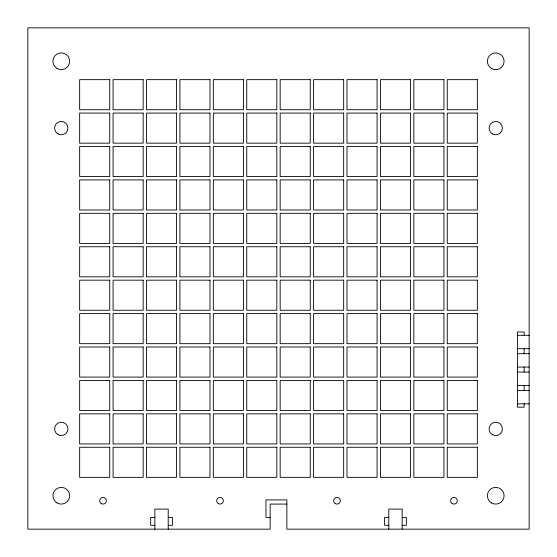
<?xml version="1.0" encoding="UTF-8"?>
<svg xmlns="http://www.w3.org/2000/svg" width="557" height="557" viewBox="0 0 557 557"><rect width="100%" height="100%" fill="white"/><g stroke="black" fill="none" stroke-linecap="round" stroke-linejoin="round"><path stroke-width="0.84" d="M517.453 335.314L529.15 335.314M517.453 348.682L529.15 348.682M517.453 353.695L529.15 353.695M517.453 367.063L529.15 367.063M517.453 372.076L529.15 372.076M517.453 385.444L529.15 385.444M517.453 390.457L529.15 390.457M517.453 403.825L529.15 403.825M286.855 504.085L270.145 504.085L270.145 529.15L27.85 529.15L27.85 27.85L529.15 27.85L529.15 529.15L286.855 529.15L286.855 499.908L265.968 499.908L265.968 517.453L270.145 517.453M154.846 517.453L150.669 517.453L150.669 525.307L154.846 525.307M168.214 517.453L172.392 517.453L172.392 525.307L168.214 525.307M388.786 517.453L384.608 517.453L384.608 525.307L388.786 525.307M402.154 517.453L406.332 517.453L406.332 525.307L402.154 525.307M524.137 335.314L524.137 331.972L517.453 331.972L517.453 407.167L524.137 407.167L524.137 403.825M524.137 348.682L524.137 353.695M524.137 367.063L524.137 372.076M524.137 385.444L524.137 390.457M402.154 529.15L402.154 509.098L388.786 509.098L388.786 529.15M168.214 529.15L168.214 509.098L154.846 509.098L154.846 529.15M109.729 79.651L79.651 79.651L79.651 109.729L109.729 109.729L109.729 79.651M143.149 79.651L113.071 79.651L113.071 109.729L143.149 109.729L143.149 79.651M176.569 79.651L146.491 79.651L146.491 109.729L176.569 109.729L176.569 79.651M209.989 79.651L179.911 79.651L179.911 109.729L209.989 109.729L209.989 79.651M243.409 79.651L213.331 79.651L213.331 109.729L243.409 109.729L243.409 79.651M276.829 79.651L246.751 79.651L246.751 109.729L276.829 109.729L276.829 79.651M310.249 79.651L280.171 79.651L280.171 109.729L310.249 109.729L310.249 79.651M343.669 79.651L313.591 79.651L313.591 109.729L343.669 109.729L343.669 79.651M377.089 79.651L347.011 79.651L347.011 109.729L377.089 109.729L377.089 79.651M410.509 79.651L380.431 79.651L380.431 109.729L410.509 109.729L410.509 79.651M443.929 79.651L413.851 79.651L413.851 109.729L443.929 109.729L443.929 79.651M477.349 79.651L447.271 79.651L447.271 109.729L477.349 109.729L477.349 79.651M109.729 113.071L79.651 113.071L79.651 143.149L109.729 143.149L109.729 113.071M143.149 113.071L113.071 113.071L113.071 143.149L143.149 143.149L143.149 113.071M176.569 113.071L146.491 113.071L146.491 143.149L176.569 143.149L176.569 113.071M209.989 113.071L179.911 113.071L179.911 143.149L209.989 143.149L209.989 113.071M243.409 113.071L213.331 113.071L213.331 143.149L243.409 143.149L243.409 113.071M276.829 113.071L246.751 113.071L246.751 143.149L276.829 143.149L276.829 113.071M310.249 113.071L280.171 113.071L280.171 143.149L310.249 143.149L310.249 113.071M343.669 113.071L313.591 113.071L313.591 143.149L343.669 143.149L343.669 113.071M377.089 113.071L347.011 113.071L347.011 143.149L377.089 143.149L377.089 113.071M410.509 113.071L380.431 113.071L380.431 143.149L410.509 143.149L410.509 113.071M443.929 113.071L413.851 113.071L413.851 143.149L443.929 143.149L443.929 113.071M477.349 113.071L447.271 113.071L447.271 143.149L477.349 143.149L477.349 113.071M109.729 146.491L79.651 146.491L79.651 176.569L109.729 176.569L109.729 146.491M143.149 146.491L113.071 146.491L113.071 176.569L143.149 176.569L143.149 146.491M176.569 146.491L146.491 146.491L146.491 176.569L176.569 176.569L176.569 146.491M209.989 146.491L179.911 146.491L179.911 176.569L209.989 176.569L209.989 146.491M243.409 146.491L213.331 146.491L213.331 176.569L243.409 176.569L243.409 146.491M276.829 146.491L246.751 146.491L246.751 176.569L276.829 176.569L276.829 146.491M310.249 146.491L280.171 146.491L280.171 176.569L310.249 176.569L310.249 146.491M343.669 146.491L313.591 146.491L313.591 176.569L343.669 176.569L343.669 146.491M377.089 146.491L347.011 146.491L347.011 176.569L377.089 176.569L377.089 146.491M410.509 146.491L380.431 146.491L380.431 176.569L410.509 176.569L410.509 146.491M443.929 146.491L413.851 146.491L413.851 176.569L443.929 176.569L443.929 146.491M477.349 146.491L447.271 146.491L447.271 176.569L477.349 176.569L477.349 146.491M109.729 179.911L79.651 179.911L79.651 209.989L109.729 209.989L109.729 179.911M143.149 179.911L113.071 179.911L113.071 209.989L143.149 209.989L143.149 179.911M176.569 179.911L146.491 179.911L146.491 209.989L176.569 209.989L176.569 179.911M209.989 179.911L179.911 179.911L179.911 209.989L209.989 209.989L209.989 179.911M243.409 179.911L213.331 179.911L213.331 209.989L243.409 209.989L243.409 179.911M276.829 179.911L246.751 179.911L246.751 209.989L276.829 209.989L276.829 179.911M310.249 179.911L280.171 179.911L280.171 209.989L310.249 209.989L310.249 179.911M343.669 179.911L313.591 179.911L313.591 209.989L343.669 209.989L343.669 179.911M377.089 179.911L347.011 179.911L347.011 209.989L377.089 209.989L377.089 179.911M410.509 179.911L380.431 179.911L380.431 209.989L410.509 209.989L410.509 179.911M443.929 179.911L413.851 179.911L413.851 209.989L443.929 209.989L443.929 179.911M477.349 179.911L447.271 179.911L447.271 209.989L477.349 209.989L477.349 179.911M109.729 213.331L79.651 213.331L79.651 243.409L109.729 243.409L109.729 213.331M143.149 213.331L113.071 213.331L113.071 243.409L143.149 243.409L143.149 213.331M176.569 213.331L146.491 213.331L146.491 243.409L176.569 243.409L176.569 213.331M209.989 213.331L179.911 213.331L179.911 243.409L209.989 243.409L209.989 213.331M243.409 213.331L213.331 213.331L213.331 243.409L243.409 243.409L243.409 213.331M276.829 213.331L246.751 213.331L246.751 243.409L276.829 243.409L276.829 213.331M310.249 213.331L280.171 213.331L280.171 243.409L310.249 243.409L310.249 213.331M343.669 213.331L313.591 213.331L313.591 243.409L343.669 243.409L343.669 213.331M377.089 213.331L347.011 213.331L347.011 243.409L377.089 243.409L377.089 213.331M410.509 213.331L380.431 213.331L380.431 243.409L410.509 243.409L410.509 213.331M443.929 213.331L413.851 213.331L413.851 243.409L443.929 243.409L443.929 213.331M477.349 213.331L447.271 213.331L447.271 243.409L477.349 243.409L477.349 213.331M109.729 246.751L79.651 246.751L79.651 276.829L109.729 276.829L109.729 246.751M143.149 246.751L113.071 246.751L113.071 276.829L143.149 276.829L143.149 246.751M176.569 246.751L146.491 246.751L146.491 276.829L176.569 276.829L176.569 246.751M209.989 246.751L179.911 246.751L179.911 276.829L209.989 276.829L209.989 246.751M243.409 246.751L213.331 246.751L213.331 276.829L243.409 276.829L243.409 246.751M276.829 246.751L246.751 246.751L246.751 276.829L276.829 276.829L276.829 246.751M310.249 246.751L280.171 246.751L280.171 276.829L310.249 276.829L310.249 246.751M343.669 246.751L313.591 246.751L313.591 276.829L343.669 276.829L343.669 246.751M377.089 246.751L347.011 246.751L347.011 276.829L377.089 276.829L377.089 246.751M410.509 246.751L380.431 246.751L380.431 276.829L410.509 276.829L410.509 246.751M443.929 246.751L413.851 246.751L413.851 276.829L443.929 276.829L443.929 246.751M477.349 246.751L447.271 246.751L447.271 276.829L477.349 276.829L477.349 246.751M109.729 280.171L79.651 280.171L79.651 310.249L109.729 310.249L109.729 280.171M143.149 280.171L113.071 280.171L113.071 310.249L143.149 310.249L143.149 280.171M176.569 280.171L146.491 280.171L146.491 310.249L176.569 310.249L176.569 280.171M209.989 280.171L179.911 280.171L179.911 310.249L209.989 310.249L209.989 280.171M243.409 280.171L213.331 280.171L213.331 310.249L243.409 310.249L243.409 280.171M276.829 280.171L246.751 280.171L246.751 310.249L276.829 310.249L276.829 280.171M310.249 280.171L280.171 280.171L280.171 310.249L310.249 310.249L310.249 280.171M343.669 280.171L313.591 280.171L313.591 310.249L343.669 310.249L343.669 280.171M377.089 280.171L347.011 280.171L347.011 310.249L377.089 310.249L377.089 280.171M410.509 280.171L380.431 280.171L380.431 310.249L410.509 310.249L410.509 280.171M443.929 280.171L413.851 280.171L413.851 310.249L443.929 310.249L443.929 280.171M477.349 280.171L447.271 280.171L447.271 310.249L477.349 310.249L477.349 280.171M109.729 313.591L79.651 313.591L79.651 343.669L109.729 343.669L109.729 313.591M143.149 313.591L113.071 313.591L113.071 343.669L143.149 343.669L143.149 313.591M176.569 313.591L146.491 313.591L146.491 343.669L176.569 343.669L176.569 313.591M209.989 313.591L179.911 313.591L179.911 343.669L209.989 343.669L209.989 313.591M243.409 313.591L213.331 313.591L213.331 343.669L243.409 343.669L243.409 313.591M276.829 313.591L246.751 313.591L246.751 343.669L276.829 343.669L276.829 313.591M310.249 313.591L280.171 313.591L280.171 343.669L310.249 343.669L310.249 313.591M343.669 313.591L313.591 313.591L313.591 343.669L343.669 343.669L343.669 313.591M377.089 313.591L347.011 313.591L347.011 343.669L377.089 343.669L377.089 313.591M410.509 313.591L380.431 313.591L380.431 343.669L410.509 343.669L410.509 313.591M443.929 313.591L413.851 313.591L413.851 343.669L443.929 343.669L443.929 313.591M477.349 313.591L447.271 313.591L447.271 343.669L477.349 343.669L477.349 313.591M109.729 347.011L79.651 347.011L79.651 377.089L109.729 377.089L109.729 347.011M143.149 347.011L113.071 347.011L113.071 377.089L143.149 377.089L143.149 347.011M176.569 347.011L146.491 347.011L146.491 377.089L176.569 377.089L176.569 347.011M209.989 347.011L179.911 347.011L179.911 377.089L209.989 377.089L209.989 347.011M243.409 347.011L213.331 347.011L213.331 377.089L243.409 377.089L243.409 347.011M276.829 347.011L246.751 347.011L246.751 377.089L276.829 377.089L276.829 347.011M310.249 347.011L280.171 347.011L280.171 377.089L310.249 377.089L310.249 347.011M343.669 347.011L313.591 347.011L313.591 377.089L343.669 377.089L343.669 347.011M377.089 347.011L347.011 347.011L347.011 377.089L377.089 377.089L377.089 347.011M410.509 347.011L380.431 347.011L380.431 377.089L410.509 377.089L410.509 347.011M443.929 347.011L413.851 347.011L413.851 377.089L443.929 377.089L443.929 347.011M477.349 347.011L447.271 347.011L447.271 377.089L477.349 377.089L477.349 347.011M109.729 380.431L79.651 380.431L79.651 410.509L109.729 410.509L109.729 380.431M143.149 380.431L113.071 380.431L113.071 410.509L143.149 410.509L143.149 380.431M176.569 380.431L146.491 380.431L146.491 410.509L176.569 410.509L176.569 380.431M209.989 380.431L179.911 380.431L179.911 410.509L209.989 410.509L209.989 380.431M243.409 380.431L213.331 380.431L213.331 410.509L243.409 410.509L243.409 380.431M276.829 380.431L246.751 380.431L246.751 410.509L276.829 410.509L276.829 380.431M310.249 380.431L280.171 380.431L280.171 410.509L310.249 410.509L310.249 380.431M343.669 380.431L313.591 380.431L313.591 410.509L343.669 410.509L343.669 380.431M377.089 380.431L347.011 380.431L347.011 410.509L377.089 410.509L377.089 380.431M410.509 380.431L380.431 380.431L380.431 410.509L410.509 410.509L410.509 380.431M443.929 380.431L413.851 380.431L413.851 410.509L443.929 410.509L443.929 380.431M477.349 380.431L447.271 380.431L447.271 410.509L477.349 410.509L477.349 380.431M109.729 413.851L79.651 413.851L79.651 443.929L109.729 443.929L109.729 413.851M143.149 413.851L113.071 413.851L113.071 443.929L143.149 443.929L143.149 413.851M176.569 413.851L146.491 413.851L146.491 443.929L176.569 443.929L176.569 413.851M209.989 413.851L179.911 413.851L179.911 443.929L209.989 443.929L209.989 413.851M243.409 413.851L213.331 413.851L213.331 443.929L243.409 443.929L243.409 413.851M276.829 413.851L246.751 413.851L246.751 443.929L276.829 443.929L276.829 413.851M310.249 413.851L280.171 413.851L280.171 443.929L310.249 443.929L310.249 413.851M343.669 413.851L313.591 413.851L313.591 443.929L343.669 443.929L343.669 413.851M377.089 413.851L347.011 413.851L347.011 443.929L377.089 443.929L377.089 413.851M410.509 413.851L380.431 413.851L380.431 443.929L410.509 443.929L410.509 413.851M443.929 413.851L413.851 413.851L413.851 443.929L443.929 443.929L443.929 413.851M477.349 413.851L447.271 413.851L447.271 443.929L477.349 443.929L477.349 413.851M109.729 447.271L79.651 447.271L79.651 477.349L109.729 477.349L109.729 447.271M143.149 447.271L113.071 447.271L113.071 477.349L143.149 477.349L143.149 447.271M176.569 447.271L146.491 447.271L146.491 477.349L176.569 477.349L176.569 447.271M209.989 447.271L179.911 447.271L179.911 477.349L209.989 477.349L209.989 447.271M243.409 447.271L213.331 447.271L213.331 477.349L243.409 477.349L243.409 447.271M276.829 447.271L246.751 447.271L246.751 477.349L276.829 477.349L276.829 447.271M310.249 447.271L280.171 447.271L280.171 477.349L310.249 477.349L310.249 447.271M343.669 447.271L313.591 447.271L313.591 477.349L343.669 477.349L343.669 447.271M377.089 447.271L347.011 447.271L347.011 477.349L377.089 477.349L377.089 447.271M410.509 447.271L380.431 447.271L380.431 477.349L410.509 477.349L410.509 447.271M443.929 447.271L413.851 447.271L413.851 477.349L443.929 477.349L443.929 447.271M477.349 447.271L447.271 447.271L447.271 477.349L477.349 477.349L477.349 447.271M101.374 503.639A3.342 3.342 0 0 0 106.387 500.743A3.342 3.342 0 0 0 101.374 497.847A3.342 3.342 0 0 0 101.374 503.639M335.314 503.639A3.342 3.342 0 0 0 340.327 500.743A3.342 3.342 0 0 0 335.314 497.847A3.342 3.342 0 0 0 335.314 503.639M452.284 503.639A3.342 3.342 0 0 0 457.297 500.743A3.342 3.342 0 0 0 452.284 497.847A3.342 3.342 0 0 0 452.284 503.639M218.344 503.639A3.342 3.342 0 0 0 223.357 500.743A3.342 3.342 0 0 0 218.344 497.847A3.342 3.342 0 0 0 218.344 503.639M57.093 68.504A8.355 8.355 0 0 0 69.625 61.27A8.355 8.355 0 0 0 57.093 54.036A8.355 8.355 0 0 0 57.093 68.504M491.553 68.504A8.355 8.355 0 0 0 504.085 61.27A8.355 8.355 0 0 0 491.553 54.036A8.355 8.355 0 0 0 491.553 68.504M491.553 502.964A8.355 8.355 0 0 0 504.085 495.73A8.355 8.355 0 0 0 491.553 488.496A8.355 8.355 0 0 0 491.553 502.964M57.928 133.896A6.684 6.684 0 0 0 67.954 128.11A6.684 6.684 0 0 0 57.928 122.324A6.684 6.684 0 0 0 57.928 133.896M492.388 133.896A6.684 6.684 0 0 0 502.414 128.11A6.684 6.684 0 0 0 492.388 122.324A6.684 6.684 0 0 0 492.388 133.896M492.388 434.676A6.684 6.684 0 0 0 502.414 428.89A6.684 6.684 0 0 0 492.388 423.104A6.684 6.684 0 0 0 492.388 434.676M57.093 502.964A8.355 8.355 0 0 0 69.625 495.73A8.355 8.355 0 0 0 57.093 488.496A8.355 8.355 0 0 0 57.093 502.964M57.928 434.676A6.684 6.684 0 0 0 67.954 428.89A6.684 6.684 0 0 0 57.928 423.104A6.684 6.684 0 0 0 57.928 434.676"/></g></svg>
